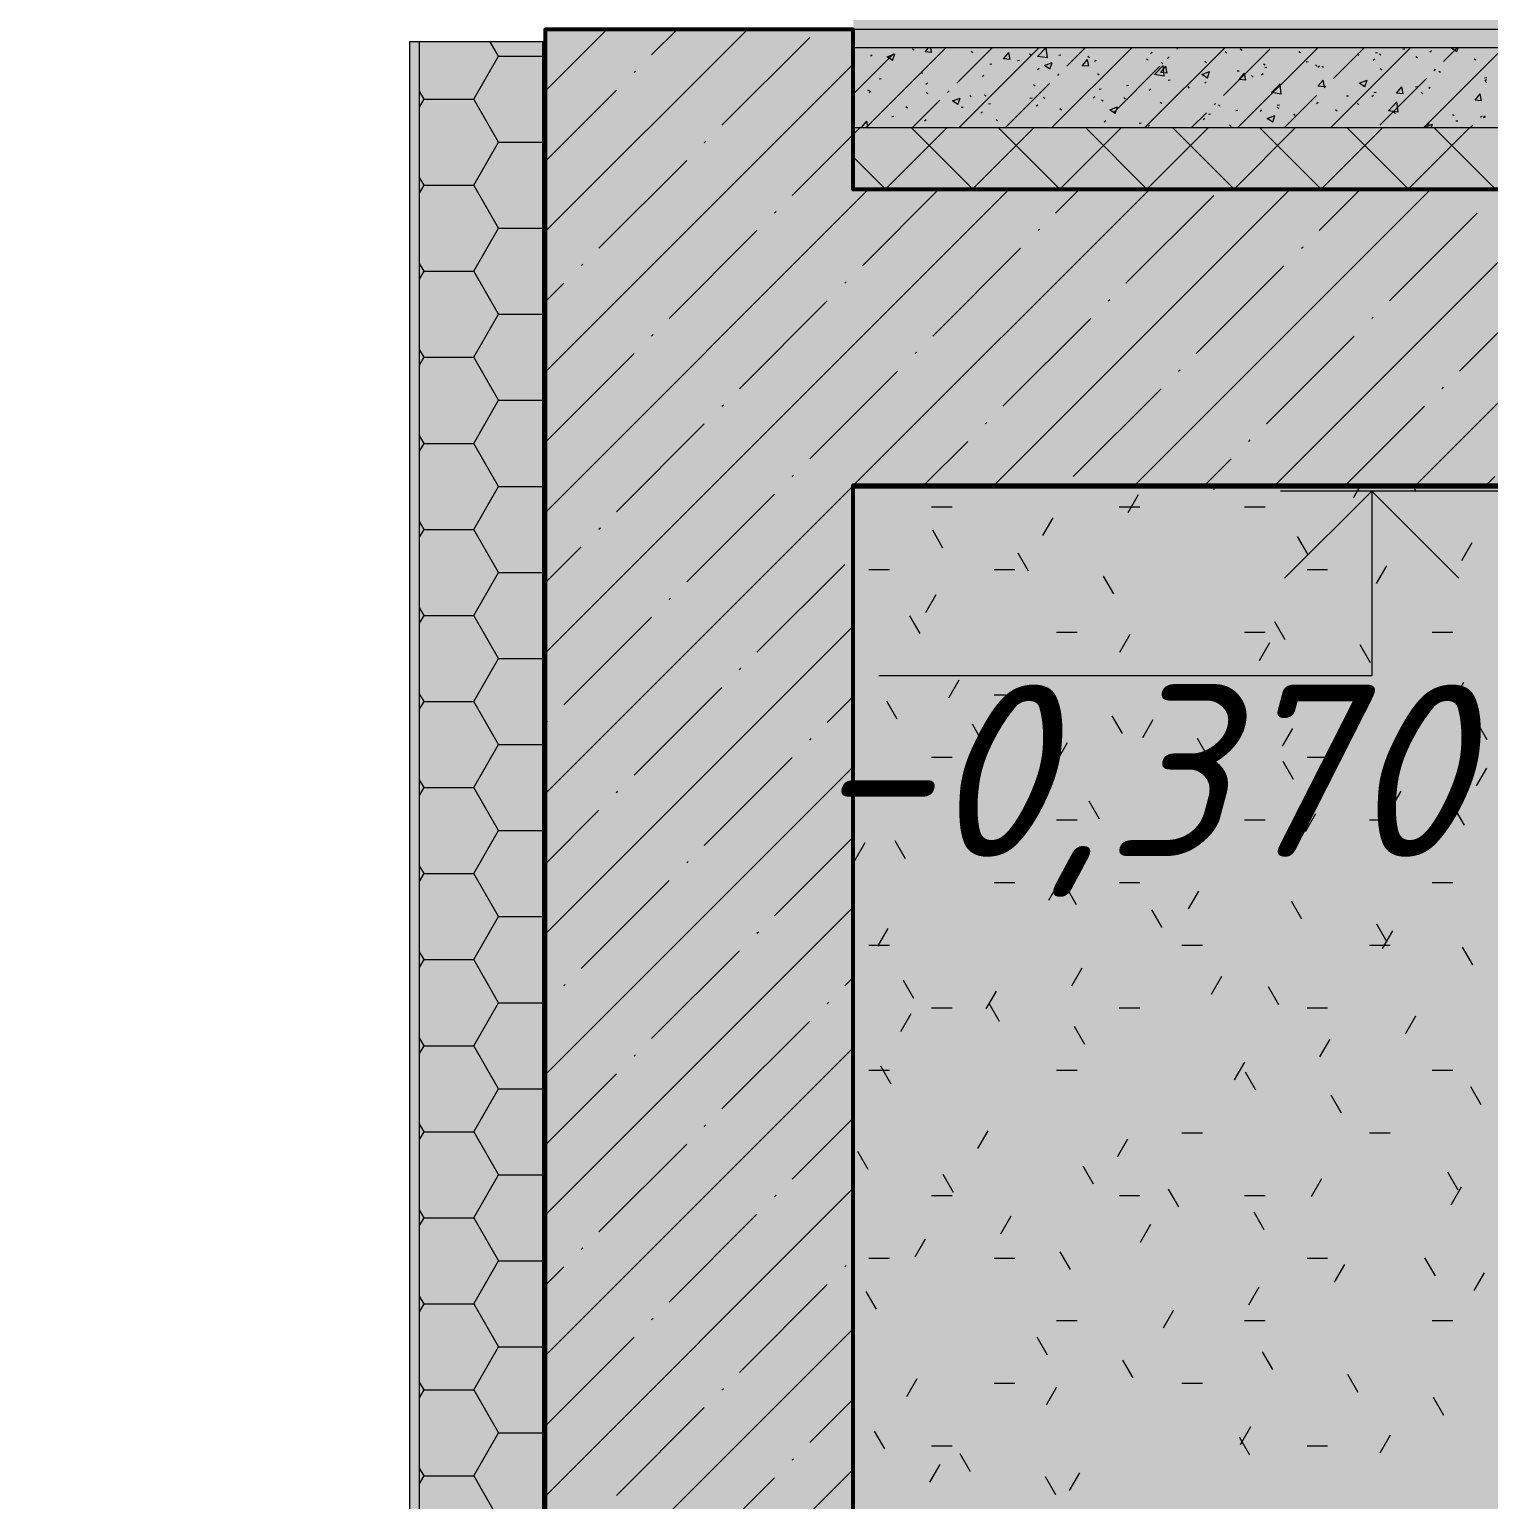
# Model space of a CAD drawing. Header units: millimetres. Extents: x -81576 to 1046824, y -248937 to 691537.
# Drawn here: x 20814 to 23182, y 623453 to 625840 of the extents above; entities that cross this region are included whole.
import ezdxf

# ---------------------------------------------------------------- set-up
doc = ezdxf.new("R2010")
doc.units = ezdxf.units.MM
doc.layers.add('PDF _Геометрия', color=7, linetype='Continuous', true_color=0x1d1d1d)
doc.layers.add('PDF _Сплошная заливка', color=7, linetype='Continuous', true_color=0xffffff)
doc.layers.add('PDF _Текст', color=7, linetype='Continuous')
doc.styles.add('PDF ISOCPEUR Italic', font='isocpeui.ttf')

msp = doc.modelspace()

# ---------------------------------------------------------------- hatches: boundary and pattern name
at = {"layer": 'PDF _Сплошная заливка', "true_color": 0x636466, "transparency": 33554559}
h = msp.add_hatch(color=251, dxfattribs=at)
h.paths.add_polyline_path([(37551.1, 617839.9), (37551.1, 634079.9), (22151.1, 634079.9), (22151.1, 634439.9), (21651.8, 634439.9), (21651.8, 632439.9), (22151.1, 632439.9), (22151.1, 633484.4), (37051.1, 633484.4), (37051.1, 618839.9), (33791.1, 618839.9), (33791.1, 619409.9), (33161.1, 619409.9), (33161.1, 619809.9), (32561.1, 619809.9), (32561.1, 620209.9), (31961.1, 620209.9), (31961.1, 620609.9), (31361.1, 620609.9), (31361.1, 621009.9), (30761.1, 621009.9), (30761.1, 621409.9), (30161.1, 621409.9), (30161.1, 621809.9), (29561.1, 621809.9), (29561.1, 622209.9), (28961.1, 622209.9), (28961.1, 622609.9), (28361.1, 622609.9), (28361.1, 623009.9), (27761.1, 623009.9), (27761.1, 623409.9), (27161.1, 623409.9), (27161.1, 623809.9), (26561.1, 623809.9), (26561.1, 624209.9), (25961.1, 624209.9), (25961.1, 624609.9), (25361.1, 624609.9), (25361.1, 625009.9), (24791.1, 625009.9), (24791.1, 625439.9), (24191.1, 625439.9), (24191.1, 625579.9), (22151.1, 625579.9), (22151.1, 625839.9), (21651.1, 625839.9), (21651.1, 618839.9), (20831.1, 618839.9), (20831.1, 617839.9), (37051.1, 617839.9)], flags=0)
h.paths.add_polyline_path([(33191.1, 618839.9), (22151.1, 618839.9), (22151.1, 625099.9), (24085.3, 625099.9), (33191.1, 619029.3), (33191.1, 618999.5)], flags=0)
h = msp.add_hatch(color=251, dxfattribs=at)
h.paths.add_polyline_path([(22650.4, 625095.1), (22651.1, 625095.1), (22651.1, 625099.9), (22151.1, 625099.9), (22151.1, 625095.1), (22162.4, 625095.1)], flags=0)
h.paths.add_polyline_path([(22151.1, 625839.9), (22651.1, 625839.9), (22650.7, 633484.4), (22151.1, 633484.4), (22151.1, 626069.9)], flags=0)
h = msp.add_hatch(color=251, dxfattribs=at)
h.paths.add_polyline_path([(33153.9, 619039.9), (33175.3, 619039.9), (28651.1, 622056), (28651.1, 622041.7), (32911.1, 619201.7)], flags=0)
h.paths.add_polyline_path([(33505.1, 619409.9), (33651.1, 619409.9), (33651.1, 621109.2), (33511.1, 621202.5), (33511.1, 619439.9), (33471.1, 619439.9), (33471.1, 621229.2), (32911.1, 621602.5), (32911.1, 619839.9), (32871.1, 619839.9), (32871.1, 621629.2), (32311.1, 622002.5), (32311.1, 620239.9), (32271.1, 620239.9), (32271.1, 622029.2), (31711.1, 622402.5), (31711.1, 620639.9), (31671.1, 620639.9), (31671.1, 622429.2), (31111.1, 622802.5), (31111.1, 621039.9), (31071.1, 621039.9), (31071.1, 622829.2), (30511.1, 623202.5), (30511.1, 621439.9), (30471.1, 621439.9), (30471.1, 623229.2), (29911.1, 623602.5), (29911.1, 621839.9), (29871.1, 621839.9), (29871.1, 623629.2), (29311.1, 624002.5), (29311.1, 622239.9), (29271.1, 622239.9), (29271.1, 624029.2), (28711.1, 624402.5), (28711.1, 622639.9), (28671.1, 622639.9), (28671.1, 624429.2), (28651.1, 624442.5), (28651.1, 622609.9), (28961.1, 622609.9), (28961.1, 622209.9), (29561.1, 622209.9), (29561.1, 621809.9), (30161.1, 621809.9), (30161.1, 621409.9), (30761.1, 621409.9), (30761.1, 621009.9), (31361.1, 621009.9), (31361.1, 620609.9), (31961.1, 620609.9), (31961.1, 620209.9), (32561.1, 620209.9), (32561.1, 619809.9), (33161.1, 619809.9), (33161.1, 619409.9), (33477.1, 619409.9)], flags=0)
h.paths.add_polyline_path([(33651.1, 621157.3), (33651.1, 633484.4), (28651.1, 633484.4), (28651.1, 624490.6), (33511.1, 621250.6)], flags=0)
h.paths.add_polyline_path([(27651.1, 622708.4), (27651.1, 622722.7), (24085.3, 625099.9), (22651.1, 625099.9), (22651.1, 625095.1), (24071.1, 625095.1), (27511.1, 622801.7)], flags=0)
h.paths.add_polyline_path([(27505.1, 623409.9), (27651.1, 623409.9), (27651.1, 625109.2), (27511.1, 625202.5), (27511.1, 623439.9), (27471.1, 623439.9), (27471.1, 625229.2), (26911.1, 625602.5), (26911.1, 623839.9), (26871.1, 623839.9), (26871.1, 625629.2), (26311.1, 626002.5), (26311.1, 624239.9), (26271.1, 624239.9), (26271.1, 626029.2), (25711.1, 626402.5), (25711.1, 624639.9), (25671.1, 624639.9), (25671.1, 626429.2), (25111.1, 626802.5), (25111.1, 625039.9), (25071.1, 625039.9), (25071.1, 626829.2), (24511.1, 627202.5), (24511.1, 625439.9), (24791.1, 625439.9), (24791.1, 625009.9), (25361.1, 625009.9), (25361.1, 624609.9), (25961.1, 624609.9), (25961.1, 624209.9), (26561.1, 624209.9), (26561.1, 623809.9), (27161.1, 623809.9), (27161.1, 623409.9), (27477.1, 623409.9)], flags=0)
h.paths.add_polyline_path([(27651.1, 625157.2), (27649.9, 633484.4), (22651.1, 633484.4), (22651.1, 625839.9), (23871.1, 625839.9), (23870.4, 627629.6), (23580, 627823.2), (23602.2, 627856.5), (27511.1, 625250.6)], flags=0)
h.paths.add_polyline_path([(24191.1, 625439.9), (24471.1, 625439.9), (24471.1, 627229.2), (23911.1, 627602.5), (23911.1, 625839.9), (24191.1, 625839.9), (24191.1, 625579.9)], flags=0)
for points in [[(22909.8, 625809.9), (24191.1, 625809.9), (24191.1, 625839.9), (22151.1, 625839.9), (22151.1, 625809.9), (22651.1, 625809.9)], [(21431.1, 618839.9), (21447.1, 618839.9), (21447.1, 625819.9), (21431.1, 625819.9), (21431.1, 621537.1)], [(21447.1, 618839.9), (21647.1, 618839.9), (21647.1, 625819.9), (21447.1, 625819.9), (21447.1, 621533.5)], [(21647.1, 618839.9), (21651.1, 618839.9), (21651.1, 625819.9), (21647.1, 625819.9), (21647.1, 621487.6)], [(22909.8, 625679.9), (24191.1, 625679.9), (24191.1, 625809.9), (22151.1, 625809.9), (22151.1, 625679.9), (22651.1, 625679.9)], [(22909.8, 625579.9), (24191.1, 625579.9), (24191.1, 625679.9), (22151.1, 625679.9), (22151.1, 625579.9), (22651.1, 625579.9)], [(22151.1, 618839.9), (33191.1, 618839.9), (33191.1, 619029.3), (33175.3, 619039.9), (33153.9, 619039.9), (24071.1, 625095.1), (22151.1, 625095.1), (22151.1, 619449.6)]]:
    msp.add_hatch(color=251, dxfattribs=at).paths.add_polyline_path(points)

# ---------------------------------------------------------------- linework, layer by layer
at = {"layer": 'PDF _Геометрия', "color": 7, "lineweight": 50}
for points in [[(24191.1, 625439.9), (24191.1, 625579.9), (22151.1, 625579.9), (22151.1, 625839.9), (21651.1, 625839.9), (21651.1, 625579.9), (21651.1, 618839.9), (20813.9, 618839.9)], [(33191.1, 618839.9), (22151.1, 618839.9), (22151.1, 625099.9), (24085.3, 625099.9)]]:
    msp.add_lwpolyline(points, dxfattribs=at)
at = {"layer": 'PDF _Геометрия', "color": 250, "lineweight": 9, "true_color": 0x2c2c2c}
for points in [[(21651.1, 625739.7), (21751.3, 625839.9)], [(21651.1, 625511.6), (21979.4, 625839.9)], [(21823.9, 625798.4), (21865.4, 625839.9)], [(21937.9, 625684.3), (22080.5, 625826.9)], [(21575.4, 625796.5), (21561.9, 625819.9)], [(22171.5, 625679.9), (22301.5, 625809.9)], [(22247.3, 625808.3), (22250.2, 625806.5)], [(22278.3, 625802.3), (22267.7, 625803.3), (22273.2, 625809.9)], [(22278.3, 625802.3), (22276.9, 625809.9)], [(22319.5, 625752.5), (22376.9, 625809.9)], [(22322.4, 625679.9), (22452.4, 625809.9)], [(22342.3, 625804.3), (22345.1, 625802.5)], [(22405.8, 625791.2), (22395.2, 625792.1), (22403.8, 625802.3)], [(22405.8, 625791.2), (22403.8, 625802.3)], [(22466.3, 625793.7), (22450.5, 625796.1), (22463.7, 625809.9)], [(22466.3, 625793.7), (22464.4, 625809.9)], [(22473.2, 625679.9), (22603.3, 625809.9)], [(22498, 625780.2), (22527.8, 625809.9)], [(22624.1, 625679.9), (22754.1, 625809.9)], [(22633.9, 625800.7), (22636.6, 625802.7)], [(22676.6, 625807.8), (22678.6, 625809.9)], [(22752, 625732.4), (22827.4, 625807.8)], [(22755.1, 625803.8), (22757.6, 625801.6)], [(22775, 625679.9), (22905, 625809.9)], [(22779.3, 625808.1), (22782.2, 625806.3)], [(22874.3, 625804.1), (22877.1, 625802.3)], [(22925.9, 625679.9), (23055.9, 625809.9)], [(22930.5, 625760.1), (22980.4, 625809.9)], [(22998.6, 625801.9), (23001.9, 625802.4)], [(23043.1, 625807.8), (23046.4, 625808.2)], [(23076.7, 625679.9), (23206.7, 625809.9)], [(23087.3, 625803.4), (23090, 625805.5)], [(23109.1, 625787.7), (23131.2, 625809.9)], [(23122.1, 625809.9), (23130.8, 625804)], [(23130.8, 625804), (23132.8, 625809.9)], [(21575.4, 625656.8), (21535.1, 625726.7), (21575.4, 625796.5)], [(21575.4, 625796.5), (21647.1, 625796.5)], [(21651.1, 625283.5), (22151.1, 625783.5)], [(22151.1, 625735), (22216.4, 625800.3)], [(22179, 625796.8), (22181.7, 625798.8)], [(22214.9, 625789.4), (22206, 625795.3), (22218.5, 625800.1)], [(22214.9, 625789.4), (22218.5, 625800.1)], [(22373, 625783.5), (22376.3, 625784)], [(22417.5, 625789.4), (22420.8, 625789.8)], [(22437.2, 625800.3), (22440, 625798.5)], [(22470.4, 625775.1), (22461.6, 625781.1), (22474, 625785.9)], [(22470.4, 625775.1), (22474, 625785.9)], [(22484.8, 625798.3), (22488.1, 625798.7)], [(22533.4, 625780), (22522.7, 625780.9), (22531.3, 625791.2)], [(22533.3, 625780), (22531.3, 625791.2)], [(22532.1, 625796.3), (22534.9, 625794.5)], [(22542.6, 625788.2), (22545.3, 625790.2)], [(22573.5, 625704.7), (22648.9, 625780.2)], [(22627, 625792.3), (22629.8, 625790.5)], [(22656.1, 625764.2), (22640.3, 625766.7), (22654.1, 625781.1)], [(22660.9, 625768.9), (22650.3, 625769.8), (22658.8, 625780)], [(22651.4, 625786), (22653.9, 625783.8)], [(22656.1, 625764.2), (22654.1, 625781.1)], [(22660.9, 625768.9), (22658.8, 625780)], [(22661.5, 625792.7), (22664, 625795.3)], [(22721.9, 625788.2), (22724.7, 625786.4)], [(22816.8, 625784.2), (22819.7, 625782.4)], [(22819, 625778.3), (22822.3, 625778.7)], [(22886.3, 625787.2), (22889.6, 625787.6)], [(22901.4, 625782.6), (22903.9, 625780.3)], [(22905.2, 625778.7), (22907.9, 625780.8)], [(22911.7, 625780.2), (22914.6, 625778.4)], [(22969.2, 625800.1), (22972, 625798.3)], [(22995, 625790.1), (22997.7, 625792.1)], [(23005.1, 625800.4), (23007.6, 625798.1)], [(23064.1, 625796.1), (23066.9, 625794.3)], [(23159, 625792.1), (23161.8, 625790.3)], [(21795.3, 625769.8), (21797.7, 625772.2)], [(22193.3, 625759.9), (22196.7, 625760.3)], [(22260.7, 625768.8), (22264, 625769.2)], [(22360.5, 625763.4), (22363.1, 625765.5)], [(22450.3, 625774.8), (22452.9, 625776.9)], [(22483, 625765.1), (22485.5, 625767.6)], [(22547.7, 625768.2), (22550.2, 625766)], [(22662.2, 625757.6), (22665.5, 625758.1)], [(22725.9, 625760.9), (22717.1, 625766.9), (22729.5, 625771.6)], [(22721.6, 625752.9), (22724.2, 625754.9)], [(22725.9, 625760.9), (22729.5, 625771.6)], [(22774.5, 625772.4), (22777.8, 625772.9)], [(22788.4, 625757.7), (22777.8, 625758.6), (22786.4, 625768.8)], [(22788.4, 625757.7), (22786.4, 625768.8)], [(22797.7, 625764.8), (22800.2, 625762.5)], [(22813.9, 625766.2), (22816.6, 625768.2)], [(22915.9, 625746.5), (22905.3, 625747.5), (22913.9, 625757.7)], [(22915.9, 625746.5), (22913.9, 625757.7)], [(22981.5, 625746.6), (22972.6, 625752.6), (22985.1, 625757.4)], [(22981.4, 625746.7), (22985.1, 625757.4)], [(23006, 625684.6), (23081.4, 625760.1)], [(23006.7, 625776.2), (23009.5, 625774.4)], [(23094, 625772.6), (23096.5, 625775.1)], [(23101.6, 625772.2), (23104.4, 625770.4)], [(23176, 625761.3), (23179.3, 625761.8)], [(23176.5, 625756.8), (23179.1, 625758.8)], [(23176.7, 625756), (23179.2, 625753.7)], [(21454.5, 625726.7), (21447.1, 625739.4)], [(21651.1, 625625.6), (21766.8, 625741.3)], [(22174.5, 625741.8), (22177.3, 625740)], [(22176.8, 625737.6), (22179.5, 625739.6)], [(22269.2, 625750.9), (22271.8, 625753)], [(22269.4, 625737.8), (22272.2, 625736)], [(22304.4, 625737.4), (22306.9, 625739.9)], [(22340.3, 625732.6), (22342.8, 625730.4)], [(22364.3, 625733.8), (22367.1, 625732)], [(22397.8, 625679.9), (22470.4, 625752.5)], [(22444, 625750.4), (22446.5, 625748.2)], [(22540.5, 625729), (22543.1, 625731)], [(22550.3, 625742.9), (22553.7, 625743.4)], [(22594.8, 625748.8), (22598.2, 625749.2)], [(22631.7, 625741.5), (22634.4, 625743.5)], [(22694, 625747), (22696.5, 625744.7)], [(22845.8, 625734.8), (22830, 625737.3), (22843.9, 625751.7)], [(22845.8, 625734.8), (22843.9, 625751.7)], [(22850.4, 625679.9), (22902.9, 625732.4)], [(22915.5, 625745), (22918, 625747.5)], [(22951.8, 625731.8), (22955.2, 625732.2)], [(22992.8, 625730.9), (22995.5, 625733)], [(22996.3, 625737.7), (22999.7, 625738.1)], [(23043.5, 625735.4), (23032.8, 625736.3), (23041.4, 625746.5)], [(23043.5, 625735.4), (23041.4, 625746.5)], [(23063.7, 625746.5), (23067, 625747)], [(23073, 625738.2), (23075.5, 625735.9)], [(23085.2, 625744.3), (23087.8, 625746.3)], [(23171, 625724.2), (23160.4, 625725.1), (23168.9, 625735.4)], [(23171, 625724.2), (23168.9, 625735.4)], [(21447.1, 625713.9), (21454.5, 625726.7)], [(21454.5, 625726.7), (21535.1, 625726.7)], [(22236.7, 625714.8), (22239.1, 625712.6)], [(22246.9, 625679.9), (22291.9, 625724.8)], [(22321, 625717.8), (22312.2, 625723.7), (22324.6, 625728.5)], [(22321, 625717.8), (22324.6, 625728.5)], [(22326.2, 625713.4), (22329.5, 625713.8)], [(22370.7, 625719.3), (22374, 625719.7)], [(22438, 625728.1), (22441.4, 625728.6)], [(22448.1, 625715.6), (22450.8, 625717.7)], [(22459.2, 625729.8), (22462.1, 625728)], [(22486.6, 625711.4), (22489.1, 625709.1)], [(22554.1, 625725.8), (22557, 625724)], [(22576.5, 625703.5), (22567.7, 625709.5), (22580.1, 625714.3)], [(22576.5, 625703.5), (22580.1, 625714.3)], [(22590.3, 625729.2), (22592.8, 625726.9)], [(22649.1, 625721.7), (22651.9, 625719.9)], [(22736.9, 625717.3), (22739.4, 625719.8)], [(22744, 625717.7), (22746.8, 625715.9)], [(22772.2, 625708.2), (22775.5, 625708.6)], [(22811.7, 625707), (22814.4, 625709.1)], [(22838.9, 625713.7), (22841.7, 625711.9)], [(22839.5, 625717), (22842.9, 625717.5)], [(22903, 625719.5), (22905.7, 625721.6)], [(22933.8, 625709.7), (22936.6, 625707.9)], [(22969.3, 625720.4), (22971.8, 625718.1)], [(23035.6, 625705.4), (23019.8, 625707.8), (23033.6, 625722.3)], [(23035.6, 625705.4), (23033.6, 625722.3)], [(22173.7, 625679.9), (22164.8, 625680.7), (22173.4, 625690.9)], [(22175.4, 625679.9), (22173.4, 625690.9)], [(22213.9, 625698.6), (22217.2, 625699.1)], [(22267, 625691.7), (22269.7, 625693.8)], [(22358.3, 625704.3), (22361, 625706.3)], [(22382.9, 625693.6), (22385.4, 625691.3)], [(22558.4, 625689.6), (22560.9, 625692.2)], [(22615.4, 625687.5), (22618.7, 625688)], [(22629.6, 625682.3), (22632.2, 625684.3)], [(22699.5, 625679.9), (22724.4, 625704.7)], [(22719.4, 625693.7), (22722.1, 625695.7)], [(22727.7, 625702.3), (22731, 625702.7)], [(22761.9, 625684.8), (22764.4, 625682.5)], [(22832.1, 625689.3), (22823.2, 625695.3), (22835.7, 625700)], [(22832.1, 625689.3), (22835.7, 625700.1)], [(22865.6, 625702.6), (22868.1, 625700.3)], [(23028.7, 625705.7), (23031.5, 625703.9)], [(23080.4, 625679.9), (23078.7, 625681), (23091.2, 625685.8)], [(23083, 625685.1), (23085.7, 625687.1)], [(23089.2, 625679.9), (23091.2, 625685.8)], [(23123.6, 625701.7), (23126.5, 625699.9)], [(23129.2, 625691.2), (23132.5, 625691.6)], [(23152.1, 625679.9), (23156.8, 625684.6)], [(23169.4, 625697.2), (23171.9, 625699.7)], [(23173.7, 625697.1), (23177, 625697.5)], [(23174.3, 625697.6), (23177, 625699.6)], [(22052, 625570.3), (22151.1, 625669.4)], [(22151.1, 625669.4), (22161.6, 625679.9)], [(22176.6, 625679.9), (22177.3, 625680.5)], [(22203, 625579.9), (22303, 625679.9)], [(22345.7, 625579.9), (22245.6, 625679.9)], [(22344.4, 625579.9), (22444.4, 625679.9)], [(22487.1, 625579.9), (22387.1, 625679.9)], [(22485.9, 625579.9), (22585.9, 625679.9)], [(22628.5, 625579.9), (22528.5, 625679.9)], [(22627.3, 625579.9), (22727.3, 625679.9)], [(22769.9, 625579.9), (22669.9, 625679.9)], [(22768.7, 625579.9), (22868.7, 625679.9)], [(22911.3, 625579.9), (22811.3, 625679.9)], [(22910.1, 625579.9), (23010.1, 625679.9)], [(23052.8, 625579.9), (22952.8, 625679.9)], [(23051.5, 625579.9), (23151.5, 625679.9)], [(23194.2, 625579.9), (23094.2, 625679.9)], [(21575.4, 625517.1), (21535.1, 625587), (21575.4, 625656.8)], [(21575.4, 625656.8), (21647.1, 625656.8)], [(21909.4, 625655.8), (21911.8, 625658.2)], [(21738.3, 625484.7), (21880.9, 625627.3)], [(22204.2, 625579.9), (22151.1, 625633)], [(21454.5, 625587), (21447.1, 625599.7)], [(21447.1, 625574.3), (21454.5, 625587)], [(21454.5, 625587), (21535.1, 625587)], [(21651.1, 625055.4), (22175.6, 625579.9)], [(21651.1, 624827.3), (22403.7, 625579.9)], [(22151.8, 625099.9), (22631.8, 625579.9)], [(22166, 625456.2), (22289.7, 625579.9)], [(22379.9, 625099.9), (22859.9, 625579.9)], [(22479.6, 625541.7), (22517.8, 625579.9)], [(22593.7, 625427.7), (22736.2, 625570.3)], [(22608, 625099.9), (23088, 625579.9)], [(22836.1, 625099.9), (23316.1, 625579.9)], [(22907.3, 625513.2), (22974, 625579.9)], [(23064.2, 625099.9), (23544.2, 625579.9)], [(22023.4, 625541.7), (22025.8, 625544.1)], [(23021.4, 625399.2), (23163.9, 625541.7)], [(21575.4, 625377.5), (21535.1, 625447.3), (21575.4, 625517.1)], [(21575.4, 625517.1), (21647.1, 625517.1)], [(21852.4, 625370.7), (21994.9, 625513.2)], [(22451.1, 625513.2), (22453.5, 625515.6)], [(22280.1, 625342.2), (22422.6, 625484.7)], [(22878.8, 625484.7), (22881.2, 625487.1)], [(21454.5, 625447.3), (21447.1, 625460)], [(21447.1, 625434.6), (21454.5, 625447.3)], [(21454.5, 625447.3), (21535.1, 625447.3)], [(21709.8, 625456.2), (21712.2, 625458.6)], [(22707.7, 625313.6), (22850.3, 625456.2)], [(21651.1, 625397.5), (21681.3, 625427.7)], [(22137.5, 625427.7), (22139.9, 625430.1)], [(23135.4, 625285.1), (23278, 625427.7)], [(21966.4, 625256.6), (22109, 625399.2)], [(22565.2, 625399.2), (22567.5, 625401.5)], [(21575.4, 625237.8), (21535.1, 625307.6), (21575.4, 625377.5)], [(21575.4, 625377.5), (21647.1, 625377.5)], [(22992.9, 625370.7), (22995.2, 625373)], [(22394.1, 625228.1), (22536.7, 625370.7)], [(21823.9, 625342.2), (21826.2, 625344.5)], [(22821.8, 625199.6), (22964.3, 625342.2)], [(21454.5, 625307.6), (21447.1, 625320.4)], [(21447.1, 625294.9), (21454.5, 625307.6)], [(21454.5, 625307.6), (21535.1, 625307.6)], [(21652.8, 625171.1), (21795.3, 625313.6)], [(22251.5, 625313.6), (22253.9, 625316)], [(22080.5, 625142.6), (22223, 625285.1)], [(22679.2, 625285.1), (22681.6, 625287.5)], [(22508.1, 625114.1), (22650.7, 625256.6)], [(23106.9, 625256.6), (23109.3, 625259)], [(21575.4, 625098.1), (21535.1, 625167.9), (21575.4, 625237.8)], [(21575.4, 625237.8), (21647.1, 625237.8)], [(21937.9, 625228.1), (21940.3, 625230.5)], [(22950.2, 625099.9), (23078.4, 625228.1)], [(21766.8, 625057), (21909.4, 625199.6)], [(22365.6, 625199.6), (22368, 625202)], [(21454.5, 625167.9), (21447.1, 625180.7)], [(21447.1, 625155.2), (21454.5, 625167.9)], [(21454.5, 625167.9), (21535.1, 625167.9)], [(22265.9, 625099.9), (22337.1, 625171.1)], [(22793.3, 625171.1), (22795.6, 625173.5)], [(22722.1, 625099.9), (22764.8, 625142.6)], [(22052, 625114.1), (22054.3, 625116.4)], [(23178.3, 625099.9), (23192.4, 625114.1)], [(21575.4, 624958.4), (21535.1, 625028.3), (21575.4, 625098.1)], [(21575.4, 625098.1), (21647.1, 625098.1)], [(21651.1, 624599.2), (22151.1, 625099.2)], [(21880.9, 624943), (22023.4, 625085.5)], [(21454.5, 625028.3), (21447.1, 625041)], [(21447.1, 625015.5), (21454.5, 625028.3)], [(21454.5, 625028.3), (21535.1, 625028.3)], [(21738.3, 625028.5), (21740.7, 625030.9)], [(21651.1, 624941.3), (21709.8, 625000)], [(21994.9, 624828.9), (22137.5, 624971.5)], [(21575.4, 624818.7), (21535.1, 624888.6), (21575.4, 624958.4)], [(21575.4, 624958.4), (21647.1, 624958.4)], [(21454.5, 624888.6), (21447.1, 624901.3)], [(21852.4, 624914.5), (21854.7, 624916.8)], [(21447.1, 624875.9), (21454.5, 624888.6)], [(21454.5, 624888.6), (21535.1, 624888.6)], [(21681.3, 624743.4), (21823.9, 624886)], [(21651.1, 624371.1), (22151.1, 624871.1)], [(21575.4, 624679.1), (21535.1, 624748.9), (21575.4, 624818.7)], [(21575.4, 624818.7), (21647.1, 624818.7)], [(21966.4, 624800.4), (21968.8, 624802.8)], [(21454.5, 624748.9), (21447.1, 624761.6)], [(21795.3, 624629.3), (21937.9, 624771.9)], [(22109, 624714.9), (22151.1, 624757)], [(21447.1, 624736.2), (21454.5, 624748.9)], [(21454.5, 624748.9), (21535.1, 624748.9)], [(21652.8, 624714.9), (21655.1, 624717.3)], [(22080.5, 624686.4), (22082.8, 624688.7)], [(21575.4, 624539.4), (21535.1, 624609.2), (21575.4, 624679.1)], [(21575.4, 624679.1), (21647.1, 624679.1)], [(21909.4, 624515.3), (22052, 624657.9)], [(21651.1, 624143), (22151.1, 624643)], [(21454.5, 624609.2), (21447.1, 624621.9)], [(21447.1, 624596.5), (21454.5, 624609.2)], [(21454.5, 624609.2), (21535.1, 624609.2)], [(21766.8, 624600.8), (21769.2, 624603.2)], [(21651.1, 624485.1), (21738.3, 624572.3)], [(21575.4, 624399.7), (21535.1, 624469.5), (21575.4, 624539.4)], [(21575.4, 624539.4), (21647.1, 624539.4)], [(22023.4, 624401.2), (22151.1, 624528.9)], [(21454.5, 624469.5), (21447.1, 624482.3)], [(21447.1, 624456.8), (21454.5, 624469.5)], [(21454.5, 624469.5), (21535.1, 624469.5)], [(21880.9, 624486.8), (21883.2, 624489.2)], [(21709.8, 624315.7), (21852.4, 624458.3)], [(21575.4, 624260), (21535.1, 624329.9), (21575.4, 624399.7)], [(21575.4, 624399.7), (21647.1, 624399.7)], [(21651.1, 623914.9), (22151.1, 624414.9)], [(21994.9, 624372.7), (21997.3, 624375.1)], [(21454.5, 624329.9), (21447.1, 624342.6)], [(21447.1, 624317.1), (21454.5, 624329.9)], [(21454.5, 624329.9), (21535.1, 624329.9)], [(21823.9, 624201.7), (21966.4, 624344.2)], [(22137.5, 624287.2), (22151.1, 624300.8)], [(21681.3, 624287.2), (21683.7, 624289.6)], [(21575.4, 624120.3), (21535.1, 624190.2), (21575.4, 624260)], [(21575.4, 624260), (21647.1, 624260)], [(21651.1, 624257), (21652.8, 624258.7)], [(22109, 624258.7), (22111.3, 624261.1)], [(21937.9, 624087.6), (22080.5, 624230.2)], [(21454.5, 624190.2), (21447.1, 624202.9)], [(21447.1, 624177.4), (21454.5, 624190.2)], [(21454.5, 624190.2), (21535.1, 624190.2)], [(21651.1, 623686.8), (22151.1, 624186.8)], [(21795.3, 624173.1), (21797.7, 624175.5)], [(21651.1, 624028.9), (21766.8, 624144.6)], [(21535.1, 624050.5), (21575.4, 624120.3)], [(21575.4, 624120.3), (21647.1, 624120.3)], [(21454.5, 624050.5), (21447.1, 624063.2)], [(21909.4, 624059.1), (21911.8, 624061.5)], [(22052, 623973.6), (22151.1, 624072.7)], [(21447.1, 624037.8), (21454.5, 624050.5)], [(21454.5, 624050.5), (21535.1, 624050.5), (21575.4, 623980.7)], [(21738.3, 623888), (21880.9, 624030.6)], [(21535.1, 623910.8), (21575.4, 623980.6)], [(21575.4, 623980.7), (21647.1, 623980.7)], [(21651.1, 623458.7), (22151.1, 623958.7)], [(22023.4, 623945.1), (22025.8, 623947.4)], [(21454.5, 623910.8), (21447.1, 623923.5)], [(21447.1, 623898.1), (21454.5, 623910.8)], [(21454.5, 623910.8), (21535.1, 623910.8), (21575.4, 623841)], [(21852.4, 623774), (21994.9, 623916.5)], [(21709.8, 623859.5), (21712.2, 623861.9)], [(21535.1, 623771.1), (21575.4, 623841)], [(21575.4, 623841), (21647.1, 623841)], [(21651.1, 623800.8), (21681.3, 623831)], [(22137.5, 623831), (22139.9, 623833.4)], [(21966.4, 623659.9), (22109, 623802.5)], [(21454.5, 623771.1), (21447.1, 623783.9)], [(21447.1, 623758.4), (21454.5, 623771.1)], [(21454.5, 623771.1), (21535.1, 623771.1), (21575.4, 623701.3)], [(21651.1, 623230.6), (22151.1, 623730.6)], [(21823.9, 623745.5), (21826.2, 623747.8)], [(21652.8, 623574.4), (21795.3, 623717)], [(21535.1, 623631.4), (21575.4, 623701.3)], [(21575.4, 623701.3), (21647.1, 623701.3)], [(21454.5, 623631.4), (21447.1, 623644.2)], [(21447.1, 623618.7), (21454.5, 623631.4)], [(21454.5, 623631.4), (21535.1, 623631.4), (21575.4, 623561.6)], [(21937.9, 623631.4), (21940.3, 623633.8)], [(22080.5, 623545.9), (22151.1, 623616.5)], [(21766.8, 623460.3), (21909.4, 623602.9)], [(21535.1, 623491.8), (21575.4, 623561.6)], [(21575.4, 623561.6), (21647.1, 623561.6)], [(22052, 623517.4), (22054.3, 623519.7)], [(21454.5, 623491.8), (21447.1, 623504.5)], [(21447.1, 623479), (21454.5, 623491.8)], [(21454.5, 623491.8), (21535.1, 623491.8), (21575.4, 623421.9)], [(21651.1, 623002.5), (22151.1, 623502.5)], [(21880.9, 623346.3), (22023.4, 623488.9)]]:
    msp.add_lwpolyline(points, dxfattribs=at)
at = {"layer": 'PDF _Геометрия', "color": 7, "lineweight": 9}
for points in [[(22151.1, 625579.9), (24191.1, 625579.9), (24191.1, 625679.9), (24191.1, 625809.9), (24191.1, 625839.9), (21651.1, 625839.9), (21651.1, 625809.9), (21651.1, 625679.9), (21651.1, 625579.9)], [(21447.1, 618839.9), (21647.1, 618839.9), (21651.1, 618839.9), (21651.1, 625819.9), (21647.1, 625819.9), (21447.1, 625819.9)], [(21647.1, 618839.9), (21647.1, 625819.9)], [(24191.1, 625809.9), (22151.1, 625809.9)], [(24191.1, 625679.9), (22151.1, 625679.9)], [(23791.8, 625099.9), (23421.7, 625090.4), (22992.8, 625090.4), (22992.8, 624790.4), (22192.8, 624790.4)], [(22651.1, 625099.9), (22651.1, 625095.1), (22651.1, 625099.9), (24085.3, 625099.9)], [(22737.2, 625095.1), (22735.8, 625092.6)], [(23144.4, 625090.4), (22844.4, 625090.4)], [(22971.8, 625095.1), (22962.5, 625079)], [(23065.1, 625089.5), (23061.9, 625095.1)], [(22278.1, 625064.7), (22311.6, 625064.7)], [(22582.9, 625064.7), (22616.4, 625064.7)], [(22613.7, 625084.4), (22597, 625055.4)], [(22786.1, 625064.7), (22819.6, 625064.7)], [(22474.9, 625047.2), (22458.2, 625018.2)], [(22296.8, 624997.9), (22280.1, 625026.9)], [(22889.2, 624987.9), (22872.4, 625016.9)], [(23155.3, 625006.4), (23138.5, 624977.4)], [(22435.6, 624960.7), (22418.8, 624989.7)], [(23016.5, 624969.2), (22999.7, 624940.2)], [(22176.5, 624963.1), (22210, 624963.1)], [(22379.7, 624963.1), (22413.2, 624963.1)], [(22574.4, 624923.5), (22557.6, 624952.5)], [(22887.7, 624963.1), (22921.2, 624963.1)], [(22285.4, 624922.1), (22268.6, 624893)], [(22259.6, 624859.1), (22242.9, 624888.1)], [(22852, 624849.1), (22835.2, 624878.2)], [(22481.3, 624861.5), (22514.8, 624861.5)], [(22600.1, 624857.6), (22583.4, 624828.6)], [(22786.1, 624861.5), (22819.6, 624861.5)], [(23090.9, 624861.5), (23124.4, 624861.5)], [(22826.9, 624844), (22810.1, 624815)], [(22990.8, 624811.9), (22974, 624841)], [(22322.5, 624783.3), (22305.8, 624754.2)], [(23141.7, 624779.6), (23124.9, 624750.6)], [(22379.7, 624759.9), (22413.2, 624759.9)], [(22684.5, 624759.9), (22718, 624759.9)], [(22222.4, 624720.3), (22205.7, 624749.3)], [(22361.2, 624683.1), (22344.5, 624712.1)], [(22588, 624696.7), (22571.2, 624725.8)], [(22637.3, 624718.9), (22620.5, 624689.8)], [(22864.1, 624705.2), (22847.3, 624676.2)], [(23180.3, 624686.7), (23163.6, 624715.8)], [(22498.5, 624681.7), (22481.8, 624652.6)], [(22726.8, 624659.5), (22710, 624688.6)], [(22278.1, 624658.3), (22311.6, 624658.3)], [(22887.7, 624658.3), (22921.2, 624658.3)], [(22359.7, 624644.5), (22343, 624615.4)], [(22865.6, 624622.3), (22848.8, 624651.4)], [(23178.9, 624640.8), (23162.1, 624611.8)], [(22550.8, 624557.9), (22534.1, 624587)], [(23040.1, 624603.6), (23023.3, 624574.6)], [(22901.3, 624566.5), (22884.5, 624537.4)], [(23143.2, 624548), (23126.4, 624577)], [(22481.3, 624556.7), (22514.8, 624556.7)], [(22786.1, 624556.7), (22819.6, 624556.7)], [(22989.3, 624556.7), (23022.8, 624556.7)], [(22170.1, 624519.3), (22153.4, 624490.3)], [(22236.1, 624493.5), (22219.3, 624522.6)], [(22379.7, 624455.1), (22413.2, 624455.1)], [(22484.9, 624454.9), (22468.1, 624425.9)], [(22513.6, 624419.1), (22496.9, 624448.2)], [(22582.9, 624455.1), (22616.4, 624455.1)], [(23090.9, 624455.1), (23124.4, 624455.1)], [(22711.7, 624441.3), (22694.9, 624412.2)], [(22879.2, 624395.6), (22862.4, 624424.6)], [(22652.4, 624381.9), (22635.7, 624411)], [(22207.3, 624380.5), (22190.6, 624351.5)], [(23018, 624358.4), (23001.2, 624387.4)], [(23026.5, 624376.9), (23009.7, 624347.8)], [(22176.5, 624353.5), (22210, 624353.5)], [(22684.5, 624353.5), (22718, 624353.5)], [(22989.3, 624353.5), (23022.8, 624353.5)], [(23156.8, 624321.2), (23140, 624350.2)], [(22522.1, 624316.1), (22505.3, 624287.1)], [(22748.9, 624302.5), (22732.1, 624273.5)], [(22249.7, 624266.7), (22232.9, 624295.8)], [(22383.3, 624278.9), (22366.5, 624249.9)], [(22842, 624256.8), (22825.2, 624285.8)], [(22278.1, 624251.9), (22311.6, 624251.9)], [(22388.5, 624229.6), (22371.7, 624258.6)], [(22582.9, 624251.9), (22616.4, 624251.9)], [(22887.7, 624251.9), (22921.2, 624251.9)], [(22244.5, 624241.7), (22227.8, 624212.7)], [(23063.6, 624238.1), (23046.9, 624209)], [(22527.2, 624192.4), (22510.5, 624221.4)], [(22924.9, 624200.9), (22908.1, 624171.9)], [(22212.5, 624127.9), (22195.7, 624157)], [(22786.1, 624163.7), (22769.3, 624134.7)], [(22176.5, 624150.3), (22210, 624150.3)], [(22481.3, 624150.3), (22514.8, 624150.3)], [(22804.8, 624118), (22788.1, 624147)], [(23090.9, 624150.3), (23124.4, 624150.3)], [(22943.6, 624080.8), (22926.8, 624109.8)], [(23170.4, 624094.4), (23153.6, 624123.4)], [(22369.7, 624052.1), (22352.9, 624023.1)], [(22596.5, 624038.5), (22579.7, 624009.5)], [(22684.5, 624048.7), (22718, 624048.7)], [(22989.3, 624048.7), (23022.8, 624048.7)], [(22175.3, 623989.2), (22158.5, 624018.2)], [(22540.9, 623965.6), (22524.1, 623994.6)], [(22314.1, 623952), (22297.3, 623981)], [(22911.2, 623974.1), (22894.5, 623945.1)], [(23133.2, 623955.6), (23116.4, 623984.7)], [(22278.1, 623947.1), (22311.6, 623947.1)], [(22582.9, 623947.1), (22616.4, 623947.1)], [(22679.6, 623928.4), (22662.9, 623957.4)], [(22786.1, 623947.1), (22819.6, 623947.1)], [(23138, 623960.5), (23121.3, 623931.5)], [(22818.4, 623891.2), (22801.7, 623920.2)], [(22406.9, 623913.4), (22390.1, 623884.3)], [(22633.7, 623899.7), (22616.9, 623870.7)], [(22268.1, 623876.2), (22251.3, 623847.1)], [(22176.5, 623845.5), (22210, 623845.5)], [(22379.7, 623845.5), (22413.2, 623845.5)], [(22503.7, 623826.8), (22486.9, 623855.8)], [(22887.7, 623845.5), (22921.2, 623845.5)], [(23096, 623816.8), (23079.2, 623845.9)], [(22948.4, 623835.3), (22931.7, 623806.3)], [(23175.2, 623821.7), (23158.4, 623792.7)], [(22809.6, 623798.1), (22792.9, 623769.1)], [(22188.9, 623762.4), (22172.1, 623791.4)], [(22670.9, 623761), (22654.1, 623731.9)], [(22481.3, 623743.9), (22514.8, 623743.9)], [(22786.1, 623743.9), (22819.6, 623743.9)], [(23090.9, 623743.9), (23124.4, 623743.9)], [(22466.5, 623688), (22449.7, 623717)], [(22605.3, 623650.8), (22588.5, 623679.9)], [(22832, 623664.4), (22815.3, 623693.5)], [(22970.8, 623627.2), (22954.1, 623656.3)], [(22254.5, 623649.4), (22237.7, 623620.4)], [(22379.7, 623642.3), (22413.2, 623642.3)], [(22481.3, 623635.8), (22464.5, 623606.7)], [(22684.5, 623642.3), (22718, 623642.3)], [(23109.6, 623590.1), (23092.9, 623619.1)], [(22202.5, 623535.6), (22185.8, 623564.6)], [(22796, 623571.4), (22779.3, 623542.3)], [(22278.1, 623540.7), (22311.6, 623540.7)], [(22794.9, 623525.6), (22778.1, 623554.7)], [(22887.7, 623540.7), (22921.2, 623540.7)], [(23022.8, 623557.8), (23006, 623528.7)], [(22341.3, 623498.4), (22324.5, 623527.5)], [(22291.7, 623510.6), (22274.9, 623481.6)], [(22480.1, 623461.2), (22463.3, 623490.3)], [(22518.4, 623497), (22501.7, 623468)], [(22152.9, 623473.4), (22151.1, 623470.4)]]:
    msp.add_lwpolyline(points, dxfattribs=at)
at = {"layer": 'PDF _Геометрия', "color": 7, "lineweight": 53}
msp.add_lwpolyline([(27161.1, 623409.9), (27161.1, 623809.9), (26561.1, 623809.9), (26561.1, 624209.9), (25961.1, 624209.9), (25961.1, 624609.9), (25361.1, 624609.9), (25361.1, 625009.9), (24791.1, 625009.9), (24791.1, 625439.9), (24191.1, 625439.9), (24191.1, 625579.9), (22151.1, 625579.9), (22151.1, 625839.9), (21651.1, 625839.9), (21651.1, 618839.9)], dxfattribs=at)
at = {"layer": 'PDF _Геометрия', "color": 7, "lineweight": 15}
msp.add_lwpolyline([(21447.1, 625819.9), (21431.1, 625819.9), (21431.1, 618839.9), (21447.1, 618839.9)], close=True, dxfattribs=at)
at = {"layer": 'PDF _Геометрия', "color": 7, "lineweight": 53}
msp.add_lwpolyline([(33191.1, 618839.9), (22151.1, 618839.9), (22151.1, 625099.9), (24085.3, 625099.9), (33191.1, 619029.3)], close=True, dxfattribs=at)
at = {"layer": 'PDF _Геометрия', "color": 7, "lineweight": 15}
msp.add_lwpolyline([(33175.3, 619039.9), (33153.9, 619039.9), (24071.1, 625095.1), (22151.1, 625095.1), (22151.1, 618839.9), (33191.1, 618839.9)], dxfattribs=at)
at = {"layer": 'PDF _Геометрия', "color": 7, "lineweight": 20}
msp.add_lwpolyline([(23134.2, 624948.9), (22992.8, 625090.4), (22851.3, 624948.9)], dxfattribs=at)

# ---------------------------------------------------------------- texts
at = {"layer": 'PDF _Текст', "insert": (22082.8, 624604.1), "char_height": 279.4, "attachment_point": 4, "style": 'PDF ISOCPEUR Italic'}
msp.add_mtext('-0,370', dxfattribs=at)

doc.saveas('drawing.dxf')
